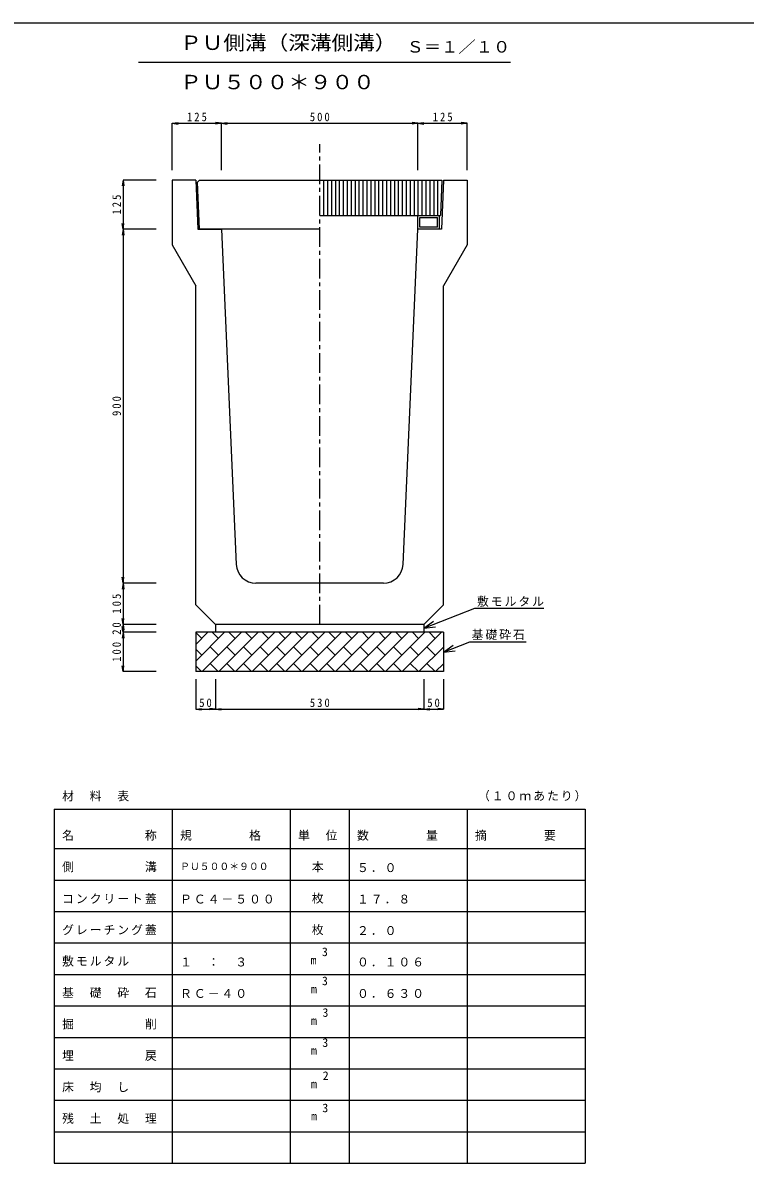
# Model space of a CAD drawing. Units: millimetres, scale not verified. Extents: x -4010 to 3990, y -2662 to 2838.
# Drawn here: x -290 to 1547, y -62 to 2838 of the extents above; entities that cross this region are included whole.
import ezdxf
from ezdxf.enums import TextEntityAlignment as Align

# ---------------------------------------------------------------- set-up
doc = ezdxf.new("R2010")
doc.units = ezdxf.units.MM
doc.header["$LTSCALE"] = 10
doc.linetypes.add('CHAIN1', pattern=[8, 5, -1, 1, -1])
doc.layers.add('0-0', color=7, linetype='Continuous')
doc.styles.add('ＭＳ ゴシック', font='')
doc.styles.get('ＭＳ ゴシック').set_extended_font_data('MS Gothic')

msp = doc.modelspace()

# ---------------------------------------------------------------- linework, layer by layer
at = {"layer": '0-0'}
for p, q in [((3.73, 2738.48), (949.81, 2738.48)), ((89.83, 2582.91), (104.7, 2584.87)), ((89.83, 2582.91), (214.83, 2582.91)), ((89.83, 2463.57), (89.83, 2582.91)), ((89.83, 2582.91), (104.7, 2580.95)), ((214.83, 2582.91), (199.95, 2584.87)), ((214.83, 2582.91), (199.95, 2580.95)), ((214.83, 2582.91), (229.7, 2584.87)), ((214.83, 2463.57), (214.83, 2582.91)), ((214.83, 2582.91), (714.83, 2582.91)), ((214.83, 2582.91), (229.7, 2580.95)), ((714.83, 2582.91), (699.95, 2584.87)), ((714.83, 2582.91), (699.95, 2580.95)), ((714.83, 2582.91), (729.7, 2584.87)), ((714.83, 2463.57), (714.83, 2582.91)), ((714.83, 2582.91), (839.83, 2582.91)), ((714.83, 2582.91), (729.7, 2580.95)), ((839.83, 2582.91), (824.95, 2584.87)), ((839.83, 2582.91), (824.95, 2580.95)), ((839.83, 2463.57), (839.83, 2582.91)), ((-35.27, 2438.48), (-37.23, 2423.6)), ((-35.27, 2438.48), (-35.27, 2313.48)), ((49.11, 2438.48), (-35.27, 2438.48)), ((-35.27, 2438.48), (-33.31, 2423.6)), ((149.83, 2438.48), (89.83, 2438.48)), ((158.83, 2438.47), (154.03, 2433.48)), ((158.83, 2438.47), (775.83, 2438.47)), ((474.83, 2438.47), (474.83, 2348.47)), ((484.83, 2438.47), (484.83, 2348.47)), ((494.83, 2438.47), (494.83, 2348.47)), ((504.83, 2438.47), (504.83, 2348.47)), ((514.83, 2438.47), (514.83, 2348.47)), ((524.83, 2438.47), (524.83, 2348.47)), ((534.83, 2438.47), (534.83, 2348.47)), ((544.83, 2438.47), (544.83, 2348.47)), ((554.83, 2438.47), (554.83, 2348.47)), ((564.83, 2438.47), (564.83, 2348.47)), ((574.83, 2438.47), (574.83, 2348.47)), ((584.83, 2438.47), (584.83, 2348.47)), ((594.83, 2438.47), (594.83, 2348.47)), ((604.83, 2438.47), (604.83, 2348.47)), ((614.83, 2438.47), (614.83, 2348.47)), ((624.83, 2438.47), (624.83, 2348.47)), ((634.83, 2438.47), (634.83, 2348.47)), ((644.83, 2438.47), (644.83, 2348.47)), ((654.83, 2438.47), (654.83, 2348.47)), ((664.83, 2438.47), (664.83, 2348.47)), ((674.83, 2438.47), (674.83, 2348.47)), ((684.83, 2438.47), (684.83, 2348.47)), ((694.83, 2438.47), (694.83, 2348.47)), ((704.83, 2438.47), (704.83, 2348.47)), ((714.83, 2438.47), (714.83, 2348.47)), ((724.83, 2438.47), (724.83, 2348.47)), ((734.83, 2438.47), (734.83, 2348.47)), ((744.83, 2438.47), (744.83, 2348.47)), ((754.83, 2438.47), (754.83, 2348.47)), ((764.83, 2438.47), (764.83, 2348.47)), ((775.83, 2438.47), (772.23, 2348.47)), ((779.83, 2438.48), (839.83, 2438.48)), ((839.83, 2438.48), (839.83, 2273.48)), ((158.83, 2313.48), (154.03, 2433.48)), ((-35.27, 2313.48), (-37.23, 2328.35)), ((-35.27, 2313.48), (-33.31, 2328.35)), ((464.83, 2348.47), (772.23, 2348.47)), ((714.83, 2313.48), (714.83, 2348.47)), ((719.83, 2343.48), (764.83, 2343.48)), ((719.83, 2318.47), (719.83, 2343.48)), ((764.83, 2318.47), (764.83, 2343.48)), ((769.83, 2313.48), (769.83, 2348.47)), ((-35.27, 2313.48), (-37.23, 2298.6)), ((49.11, 2313.48), (-35.27, 2313.48)), ((-35.27, 2313.48), (-33.31, 2298.6)), ((-35.27, 2313.48), (-35.27, 1413.47)), ((464.83, 2313.48), (158.83, 2313.48)), ((214.83, 2313.48), (252.7, 1461.25)), ((676.95, 1461.25), (714.83, 2313.48)), ((764.83, 2318.47), (719.83, 2318.47)), ((839.83, 2273.48), (779.83, 2169.55)), ((149.83, 1358.47), (149.83, 2169.55)), ((779.83, 1358.47), (779.83, 2169.55)), ((-35.27, 1413.47), (-37.23, 1428.35)), ((-35.27, 1413.47), (-33.31, 1428.35)), ((-35.27, 1413.47), (-37.23, 1398.6)), ((49.11, 1413.47), (-35.27, 1413.47)), ((-35.27, 1413.47), (-33.31, 1398.6)), ((-35.27, 1413.47), (-35.27, 1308.47)), ((627, 1413.47), (302.65, 1413.47)), ((149.83, 1358.47), (199.83, 1308.47)), ((729.83, 1308.47), (779.83, 1358.47)), ((729.83, 1298.81), (859.73, 1349.72)), ((859.73, 1349.72), (1034.91, 1349.72)), ((-35.27, 1308.47), (-37.23, 1323.35)), ((-35.27, 1308.47), (-37.23, 1293.6)), ((-35.27, 1308.47), (-33.31, 1323.35)), ((49.11, 1308.47), (-35.27, 1308.47)), ((-35.27, 1308.47), (-33.31, 1293.6)), ((-35.27, 1308.47), (-35.27, 1288.47)), ((729.83, 1308.47), (199.83, 1308.47)), ((199.83, 1308.47), (199.83, 1288.47)), ((729.83, 1298.81), (753.97, 1316.61)), ((729.83, 1308.47), (729.83, 1288.47)), ((-35.27, 1288.47), (-37.23, 1303.35)), ((-35.27, 1288.47), (-37.23, 1273.6)), ((-35.27, 1288.47), (-33.31, 1303.35)), ((49.11, 1288.47), (-35.27, 1288.47)), ((-35.27, 1288.47), (-33.31, 1273.6)), ((-35.27, 1288.47), (-35.27, 1188.47)), ((149.83, 1215.12), (223.18, 1288.47)), ((149.83, 1257.55), (180.75, 1288.47)), ((164.92, 1272.64), (149.83, 1287.74)), ((165.61, 1188.47), (265.61, 1288.47)), ((207.35, 1272.64), (191.52, 1288.47)), ((208.03, 1188.47), (308.03, 1288.47)), ((249.77, 1272.64), (233.94, 1288.47)), ((250.46, 1188.47), (350.46, 1288.47)), ((292.2, 1272.64), (276.37, 1288.47)), ((292.89, 1188.47), (392.89, 1288.47)), ((334.63, 1272.64), (318.79, 1288.47)), ((335.31, 1188.47), (435.31, 1288.47)), ((377.05, 1272.64), (361.22, 1288.47)), ((377.74, 1188.47), (477.74, 1288.47)), ((419.48, 1272.64), (403.65, 1288.47)), ((420.16, 1188.47), (520.16, 1288.47)), ((461.91, 1272.64), (446.07, 1288.47)), ((462.59, 1188.47), (562.59, 1288.47)), ((504.33, 1272.64), (488.5, 1288.47)), ((505.02, 1188.47), (605.02, 1288.47)), ((546.76, 1272.64), (530.93, 1288.47)), ((547.44, 1188.47), (647.44, 1288.47)), ((589.18, 1272.64), (573.35, 1288.47)), ((589.87, 1188.47), (689.87, 1288.47)), ((631.61, 1272.64), (615.78, 1288.47)), ((632.3, 1188.47), (732.3, 1288.47)), ((674.04, 1272.64), (658.2, 1288.47)), ((674.72, 1188.47), (774.72, 1288.47)), ((716.46, 1272.64), (700.63, 1288.47)), ((729.83, 1298.81), (759.64, 1302.15)), ((758.89, 1272.64), (743.06, 1288.47)), ((779.83, 1288.47), (779.83, 1188.47)), ((207.35, 1230.22), (186.13, 1251.43)), ((249.77, 1230.22), (228.56, 1251.43)), ((292.2, 1230.22), (270.99, 1251.43)), ((334.63, 1230.22), (313.41, 1251.43)), ((377.05, 1230.22), (355.84, 1251.43)), ((419.48, 1230.22), (398.27, 1251.43)), ((461.91, 1230.22), (440.69, 1251.43)), ((504.33, 1230.22), (483.12, 1251.43)), ((546.76, 1230.22), (525.55, 1251.43)), ((589.18, 1230.22), (567.97, 1251.43)), ((631.61, 1230.22), (610.4, 1251.43)), ((674.04, 1230.21), (652.82, 1251.43)), ((716.46, 1230.22), (695.25, 1251.43)), ((717.15, 1188.47), (779.83, 1251.15)), ((758.89, 1230.21), (737.68, 1251.43)), ((779.83, 1237.84), (847.13, 1264.13)), ((779.83, 1237.84), (803.99, 1255.61)), ((847.13, 1264.13), (990.17, 1264.13)), ((164.92, 1230.22), (149.83, 1245.31)), ((779.83, 1237.84), (809.64, 1241.15)), ((-35.27, 1188.47), (-37.23, 1203.35)), ((-35.27, 1188.47), (-33.31, 1203.35)), ((164.24, 1188.47), (149.83, 1202.89)), ((206.66, 1188.47), (186.13, 1209)), ((249.09, 1188.47), (228.56, 1209)), ((291.52, 1188.47), (270.99, 1209)), ((333.94, 1188.47), (313.41, 1209)), ((376.37, 1188.47), (355.84, 1209)), ((418.79, 1188.47), (398.27, 1209)), ((461.22, 1188.47), (440.69, 1209)), ((503.65, 1188.47), (483.12, 1209)), ((546.07, 1188.47), (525.55, 1209)), ((588.5, 1188.47), (567.97, 1209)), ((630.93, 1188.47), (610.4, 1209)), ((673.35, 1188.47), (652.82, 1209)), ((715.78, 1188.47), (695.25, 1209)), ((758.2, 1188.47), (737.68, 1209)), ((759.58, 1188.47), (779.83, 1208.72)), ((49.11, 1188.47), (-35.27, 1188.47)), ((779.83, 1188.47), (149.83, 1188.47)), ((149.83, 1169.07), (149.83, 1093.1)), ((199.83, 1169.07), (199.83, 1093.1)), ((729.83, 1169.07), (729.83, 1093.1)), ((779.83, 1169.07), (779.83, 1093.1)), ((149.83, 1093.1), (164.7, 1095.06)), ((149.83, 1093.1), (199.83, 1093.1)), ((149.83, 1093.1), (164.7, 1091.14)), ((199.83, 1093.1), (184.95, 1095.06)), ((199.83, 1093.1), (184.95, 1091.14)), ((199.83, 1093.1), (214.7, 1095.06)), ((199.83, 1093.1), (729.83, 1093.1)), ((199.83, 1093.1), (214.7, 1091.14)), ((729.83, 1093.1), (714.95, 1095.06)), ((729.83, 1093.1), (714.95, 1091.14)), ((729.83, 1093.1), (744.7, 1095.06)), ((729.83, 1093.1), (779.83, 1093.1)), ((729.83, 1093.1), (744.7, 1091.14)), ((779.83, 1093.1), (764.95, 1095.06)), ((779.83, 1093.1), (764.95, 1091.14)), ((-210.17, 838.48), (1139.83, 838.48)), ((-210.17, 838.48), (-210.17, -61.52)), ((89.83, 838.48), (89.83, -61.52)), ((389.83, 838.48), (389.83, -61.52)), ((539.83, 838.48), (539.83, -61.52)), ((839.83, 838.48), (839.83, -61.52)), ((1139.83, 838.48), (1139.83, -61.52)), ((-210.17, 738.48), (1139.83, 738.48)), ((-210.17, 658.48), (1139.83, 658.48)), ((-210.17, 578.48), (1139.83, 578.48)), ((-210.17, 498.48), (1139.83, 498.48)), ((-210.17, 418.48), (1139.83, 418.48)), ((-210.17, 338.48), (1139.83, 338.48)), ((-210.17, 258.48), (1139.83, 258.48)), ((-210.17, 178.48), (1139.83, 178.48)), ((-210.17, 98.48), (1139.83, 98.48)), ((-210.17, 18.48), (1139.83, 18.48)), ((-210.17, -61.52), (1139.83, -61.52))]:
    msp.add_line(p, q, dxfattribs=at)
at = {"layer": '0-0', "linetype": 'CHAIN1'}
msp.add_line((464.83, 1308.47), (464.83, 2529.45), dxfattribs=at)
at = {"layer": '0-0', "color": 2}
msp.add_lwpolyline([(-4010.17, 2838.48), (3989.83, 2838.48), (3989.83, -2661.53)], dxfattribs=at)
at = {"layer": '0-0'}
for points in [[(89.83, 2438.48), (89.83, 2273.48), (149.83, 2169.55)], [(149.83, 2438.48), (154.83, 2313.48), (214.83, 2313.48)], [(779.83, 2438.48), (774.83, 2313.48), (714.83, 2313.48)], [(779.83, 1288.47), (149.83, 1288.47), (149.83, 1188.47)]]:
    msp.add_lwpolyline(points, dxfattribs=at)
for centre, start, end in [((302.65, 1463.48), 182.545, 270), ((627, 1463.48), 270, 357.455)]:
    msp.add_arc(centre, 50, start, end, dxfattribs=at)

# ---------------------------------------------------------------- texts
at = {"layer": '0-0', "color": 3, "style": 'ＭＳ ゴシック', "width": 1.1}
for s, p in [('ＰＵ側溝（深溝側溝）', (109.83, 2758.48)), ('ＰＵ５００＊９００', (109.83, 2658.48))]:
    msp.add_text(s, height=36.66, dxfattribs=at).set_placement(p, align=Align.BOTTOM_LEFT)
at = {"layer": '0-0', "style": 'ＭＳ ゴシック', "width": 1.1}
msp.add_text('Ｓ＝１／１０', height=29.33, dxfattribs=at).set_placement((685.65, 2753.96), align=Align.BOTTOM_LEFT)
at = {"layer": '0-0', "color": 4, "style": 'ＭＳ ゴシック'}
msp.add_text('ＰＵ５００＊９００', height=18.33, dxfattribs=at).set_placement((109.83, 678.48), align=Align.BOTTOM_LEFT)
at = {"layer": '0-0', "style": 'ＭＳ ゴシック'}
for s, p in [('3', (470.68, 458.48)), ('m', (441.68, 437.48)), ('3', (470.68, 384.48)), ('m', (442.68, 363.48)), ('3', (471.98, 303.98)), ('m', (442.68, 283.48)), ('3', (471.68, 227.58)), ('m', (442.68, 207.48)), ('m', (442.78, 122.48)), ('2', (472.68, 143.48)), ('3', (471.68, 61.48)), ('m', (442.98, 40.48))]:
    msp.add_text(s, height=21.99, dxfattribs=at).set_placement(p, align=Align.BOTTOM_LEFT)
at = {"layer": '0-0', "char_height": 21.99, "attachment_point": 7, "style": 'ＭＳ ゴシック'}
for s, insert in [('\\T1.38;\\W0.9;125', (127.33, 2587.91)), ('\\T1.38;\\W0.9;125', (752.33, 2587.91)), ('\\T1.38;\\W0.9;500', (439.83, 2587.91)), ('\\T1.17;敷モルタル', (864.96, 1353.28)), ('\\T1.17;基礎砕石', (851.31, 1269.09)), ('\\T1.36;\\W0.9;50', (158.58, 1098.1)), ('\\T1.38;\\W0.9;530', (439.83, 1098.1)), ('\\T1.36;\\W0.9;50', (738.58, 1098.1)), ('\\T1.17;材\u3000料\u3000表', (-190.17, 858.48)), ('\\T1.17;（１０ｍあたり）', (867.61, 858.48)), ('\\T1.17;名\u3000\u3000\u3000\u3000\u3000称', (-190.17, 758.48)), ('\\T1.17;規\u3000\u3000\u3000\u3000格', (109.83, 758.48)), ('\\T1.17;単\u3000位', (409.83, 758.48)), ('\\T1.17;数\u3000\u3000\u3000\u3000量', (559.83, 758.48)), ('\\T1.17;摘\u3000\u3000\u3000\u3000要', (859.83, 758.48)), ('\\T1.17;側\u3000\u3000\u3000\u3000\u3000溝', (-190.17, 678.48)), ('\\T1.17;\u3000本', (409.83, 678.48)), ('\\T1.17;５．０', (559.83, 678.48)), ('\\T1.17;コンクリート蓋', (-190.17, 598.48)), ('\\T1.17;ＰＣ４－５００', (109.83, 598.48)), ('\\T1.17;\u3000枚', (409.83, 598.48)), ('\\T1.17;１７．８', (559.83, 598.48)), ('\\T1.17;グレーチング蓋', (-190.17, 518.48)), ('\\T1.17;\u3000枚', (409.83, 518.48)), ('\\T1.17;２．０', (559.83, 518.48)), ('\\T1.17;敷モルタル', (-190.17, 438.48)), ('\\T1.17;１\u3000：\u3000３', (109.83, 438.48)), ('\\T1.17;０．１０６', (559.83, 438.48)), ('\\T1.17;基\u3000礎\u3000砕\u3000石', (-190.17, 358.48)), ('\\T1.17;ＲＣ－４０', (109.83, 358.48)), ('\\T1.17;０．６３０', (559.83, 358.48)), ('\\T1.17;掘\u3000\u3000\u3000\u3000\u3000削', (-190.17, 278.48)), ('\\T1.17;埋\u3000\u3000\u3000\u3000\u3000戻', (-190.17, 198.48)), ('\\T1.17;床\u3000均\u3000し', (-190.17, 118.48)), ('\\T1.17;残\u3000土\u3000処\u3000理', (-190.17, 38.48))]:
    msp.add_mtext(s, dxfattribs=dict(at, insert=insert))
at = {"layer": '0-0', "char_height": 21.99, "attachment_point": 7, "rotation": 90, "style": 'ＭＳ ゴシック'}
for s, insert in [('\\T1.38;\\W0.9;125', (-40.27, 2350.98)), ('\\T1.38;\\W0.9;900', (-40.27, 1838.48)), ('\\T1.38;\\W0.9;105', (-40.27, 1335.97)), ('\\T1.36;\\W0.9;20', (-40.27, 1282.22)), ('\\T1.38;\\W0.9;100', (-40.27, 1213.47))]:
    msp.add_mtext(s, dxfattribs=dict(at, insert=insert))

doc.saveas('drawing.dxf')
